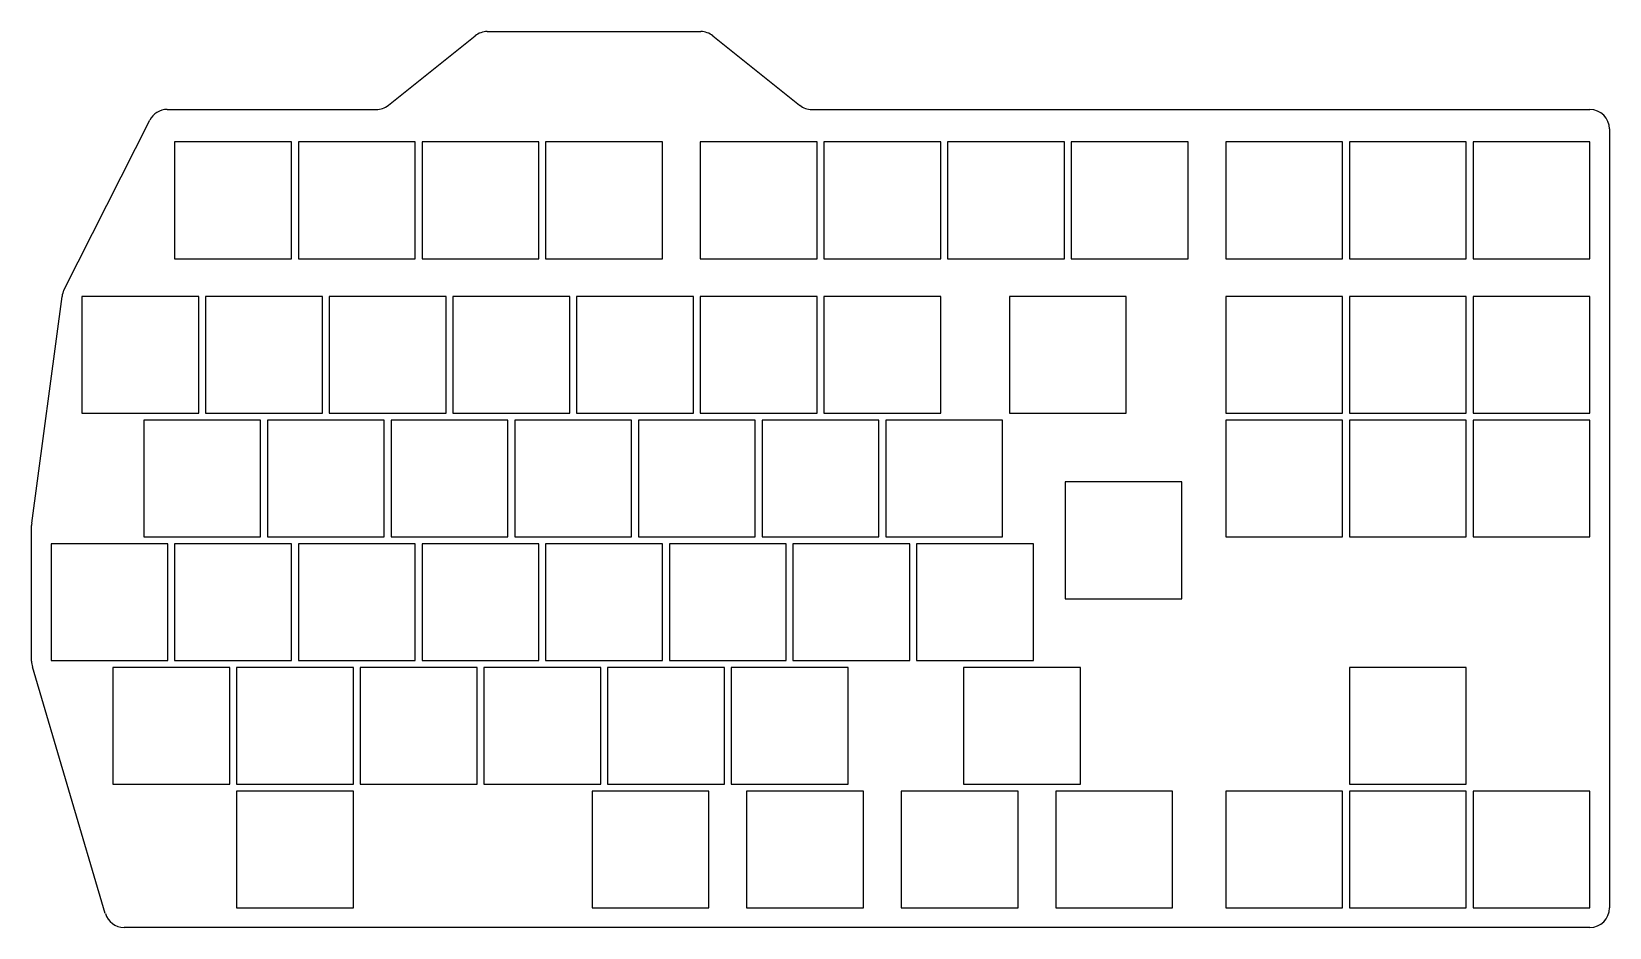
# Model space of a CAD drawing. Header units: millimetres. Extents: x 118 to 361, y -213 to -75.
import ezdxf

# ---------------------------------------------------------------- set-up
doc = ezdxf.new("R2010")
doc.units = ezdxf.units.MM

msp = doc.modelspace()

# ---------------------------------------------------------------- linework, layer by layer
for p, q in [((187.98, -75.19), (220.87, -75.19)), ((172.75, -86.53), (186.1, -75.84)), ((222.75, -75.84), (236.1, -86.53)), ((138.67, -87.19), (170.87, -87.19)), ((237.98, -87.19), (357.85, -87.19)), ((122.77, -115.02), (135.99, -88.83)), ((157.82, -92.19), (139.82, -92.19)), ((139.82, -92.19), (139.82, -110.19)), ((157.82, -110.19), (157.82, -92.19)), ((176.88, -92.19), (158.88, -92.19)), ((158.88, -92.19), (158.88, -110.19)), ((176.88, -110.19), (176.88, -92.19)), ((195.93, -92.19), (177.93, -92.19)), ((177.93, -92.19), (177.93, -110.19)), ((195.93, -110.19), (195.93, -92.19)), ((214.97, -92.19), (196.97, -92.19)), ((196.97, -92.19), (196.97, -110.19)), ((214.97, -110.19), (214.97, -92.19)), ((238.79, -92.19), (220.79, -92.19)), ((220.79, -92.19), (220.79, -110.19)), ((238.79, -110.19), (238.79, -92.19)), ((257.84, -92.19), (239.84, -92.19)), ((239.84, -92.19), (239.84, -110.19)), ((257.84, -110.19), (257.84, -92.19)), ((276.89, -92.19), (258.89, -92.19)), ((258.89, -92.19), (258.89, -110.19)), ((276.89, -110.19), (276.89, -92.19)), ((295.94, -92.19), (277.94, -92.19)), ((277.94, -92.19), (277.94, -110.19)), ((295.94, -110.19), (295.94, -92.19)), ((319.75, -92.19), (301.75, -92.19)), ((301.75, -92.19), (301.75, -110.19)), ((319.75, -110.19), (319.75, -92.19)), ((338.8, -92.19), (320.8, -92.19)), ((320.8, -92.19), (320.8, -110.19)), ((338.8, -110.19), (338.8, -92.19)), ((357.85, -92.19), (339.85, -92.19)), ((339.85, -92.19), (339.85, -110.19)), ((357.85, -110.19), (357.85, -92.19)), ((360.85, -90.19), (360.85, -210.2)), ((139.82, -110.19), (157.82, -110.19)), ((158.88, -110.19), (176.88, -110.19)), ((177.93, -110.19), (195.93, -110.19)), ((196.97, -110.19), (214.97, -110.19)), ((220.79, -110.19), (238.79, -110.19)), ((239.84, -110.19), (257.84, -110.19)), ((258.89, -110.19), (276.89, -110.19)), ((277.94, -110.19), (295.94, -110.19)), ((301.75, -110.19), (319.75, -110.19)), ((320.8, -110.19), (338.8, -110.19)), ((339.85, -110.19), (357.85, -110.19)), ((117.8, -150.9), (122.47, -115.98)), ((125.54, -116), (125.54, -134)), ((143.54, -116), (125.54, -116)), ((143.54, -134), (143.54, -116)), ((144.59, -116), (144.59, -134)), ((162.59, -116), (144.59, -116)), ((162.59, -134), (162.59, -116)), ((163.64, -116), (163.64, -134)), ((181.64, -116), (163.64, -116)), ((181.64, -134), (181.64, -116)), ((182.69, -116), (182.69, -134)), ((200.69, -116), (182.69, -116)), ((200.69, -134), (200.69, -116)), ((201.74, -116), (201.74, -134)), ((219.74, -116), (201.74, -116)), ((219.74, -134), (219.74, -116)), ((220.79, -116), (220.79, -134)), ((238.79, -116), (220.79, -116)), ((238.79, -134), (238.79, -116)), ((239.84, -116), (239.84, -134)), ((257.84, -116), (239.84, -116)), ((257.84, -134), (257.84, -116)), ((268.41, -116), (268.41, -134)), ((286.41, -116), (268.41, -116)), ((286.41, -134), (286.41, -116)), ((319.75, -116), (301.75, -116)), ((301.75, -116), (301.75, -134)), ((319.75, -134), (319.75, -116)), ((338.8, -116), (320.8, -116)), ((320.8, -116), (320.8, -134)), ((338.8, -134), (338.8, -116)), ((357.85, -116), (339.85, -116)), ((339.85, -116), (339.85, -134)), ((357.85, -134), (357.85, -116)), ((125.54, -134), (143.54, -134)), ((135.06, -135.05), (135.06, -153.05)), ((153.06, -135.05), (135.06, -135.05)), ((144.59, -134), (162.59, -134)), ((153.06, -153.05), (153.06, -135.05)), ((154.11, -135.05), (154.11, -153.05)), ((172.11, -135.05), (154.11, -135.05)), ((163.64, -134), (181.64, -134)), ((172.11, -153.05), (172.11, -135.05)), ((173.16, -135.05), (173.16, -153.05)), ((191.16, -135.05), (173.16, -135.05)), ((182.69, -134), (200.69, -134)), ((191.16, -153.05), (191.16, -135.05)), ((192.21, -135.05), (192.21, -153.05)), ((210.21, -135.05), (192.21, -135.05)), ((201.74, -134), (219.74, -134)), ((210.21, -153.05), (210.21, -135.05)), ((211.26, -135.05), (211.26, -153.05)), ((229.26, -135.05), (211.26, -135.05)), ((220.79, -134), (238.79, -134)), ((229.26, -153.05), (229.26, -135.05)), ((230.31, -135.05), (230.31, -153.05)), ((248.31, -135.05), (230.31, -135.05)), ((239.84, -134), (257.84, -134)), ((248.31, -153.05), (248.31, -135.05)), ((249.36, -135.05), (249.36, -153.05)), ((267.36, -135.05), (249.36, -135.05)), ((267.36, -153.05), (267.36, -135.05)), ((268.41, -134), (286.41, -134)), ((301.75, -134), (319.75, -134)), ((319.75, -135.05), (301.75, -135.05)), ((301.75, -135.05), (301.75, -153.05)), ((319.75, -153.05), (319.75, -135.05)), ((320.8, -134), (338.8, -134)), ((338.8, -135.05), (320.8, -135.05)), ((320.8, -135.05), (320.8, -153.05)), ((338.8, -153.05), (338.8, -135.05)), ((339.85, -134), (357.85, -134)), ((357.85, -135.05), (339.85, -135.05)), ((339.85, -135.05), (339.85, -153.05)), ((357.85, -153.05), (357.85, -135.05)), ((294.99, -144.57), (276.99, -144.57)), ((276.99, -144.57), (276.99, -162.57)), ((294.99, -162.57), (294.99, -144.57)), ((117.78, -172.19), (117.78, -151.3)), ((135.06, -153.05), (153.06, -153.05)), ((154.11, -153.05), (172.11, -153.05)), ((173.16, -153.05), (191.16, -153.05)), ((192.21, -153.05), (210.21, -153.05)), ((211.26, -153.05), (229.26, -153.05)), ((230.31, -153.05), (248.31, -153.05)), ((249.36, -153.05), (267.36, -153.05)), ((301.75, -153.05), (319.75, -153.05)), ((320.8, -153.05), (338.8, -153.05)), ((339.85, -153.05), (357.85, -153.05)), ((120.78, -154.1), (120.78, -172.1)), ((138.78, -154.1), (120.78, -154.1)), ((138.78, -172.1), (138.78, -154.1)), ((139.82, -154.1), (139.82, -172.1)), ((157.82, -154.1), (139.82, -154.1)), ((157.82, -172.1), (157.82, -154.1)), ((158.88, -154.1), (158.88, -172.1)), ((176.88, -154.1), (158.88, -154.1)), ((176.88, -172.1), (176.88, -154.1)), ((177.93, -154.1), (177.93, -172.1)), ((195.93, -154.1), (177.93, -154.1)), ((195.93, -172.1), (195.93, -154.1)), ((196.97, -154.1), (196.97, -172.1)), ((214.97, -154.1), (196.97, -154.1)), ((214.97, -172.1), (214.97, -154.1)), ((216.03, -154.1), (216.03, -172.1)), ((234.03, -154.1), (216.03, -154.1)), ((234.03, -172.1), (234.03, -154.1)), ((235.07, -154.1), (235.07, -172.1)), ((253.07, -154.1), (235.07, -154.1)), ((253.07, -172.1), (253.07, -154.1)), ((254.12, -154.1), (254.12, -172.1)), ((272.12, -154.1), (254.12, -154.1)), ((272.12, -172.1), (272.12, -154.1)), ((276.99, -162.57), (294.99, -162.57)), ((120.78, -172.1), (138.78, -172.1)), ((139.82, -172.1), (157.82, -172.1)), ((158.88, -172.1), (176.88, -172.1)), ((177.93, -172.1), (195.93, -172.1)), ((196.97, -172.1), (214.97, -172.1)), ((216.03, -172.1), (234.03, -172.1)), ((235.07, -172.1), (253.07, -172.1)), ((254.12, -172.1), (272.12, -172.1)), ((129.14, -211.05), (117.9, -173.04)), ((130.3, -173.15), (130.3, -191.15)), ((148.3, -173.15), (130.3, -173.15)), ((148.3, -191.15), (148.3, -173.15)), ((149.35, -173.15), (149.35, -191.15)), ((167.35, -173.15), (149.35, -173.15)), ((167.35, -191.15), (167.35, -173.15)), ((168.4, -173.15), (168.4, -191.15)), ((186.4, -173.15), (168.4, -173.15)), ((186.4, -191.15), (186.4, -173.15)), ((187.45, -173.15), (187.45, -191.15)), ((205.45, -173.15), (187.45, -173.15)), ((205.45, -191.15), (205.45, -173.15)), ((206.5, -173.15), (206.5, -191.15)), ((224.5, -173.15), (206.5, -173.15)), ((224.5, -191.15), (224.5, -173.15)), ((225.55, -173.15), (225.55, -191.15)), ((243.55, -173.15), (225.55, -173.15)), ((243.55, -191.15), (243.55, -173.15)), ((261.36, -173.15), (261.36, -191.15)), ((279.36, -173.15), (261.36, -173.15)), ((279.36, -191.15), (279.36, -173.15)), ((338.8, -173.15), (320.8, -173.15)), ((320.8, -173.15), (320.8, -191.15)), ((338.8, -191.15), (338.8, -173.15)), ((130.3, -191.15), (148.3, -191.15)), ((149.35, -191.15), (167.35, -191.15)), ((168.4, -191.15), (186.4, -191.15)), ((187.45, -191.15), (205.45, -191.15)), ((206.5, -191.15), (224.5, -191.15)), ((225.55, -191.15), (243.55, -191.15)), ((261.36, -191.15), (279.36, -191.15)), ((320.8, -191.15), (338.8, -191.15)), ((167.35, -192.2), (149.35, -192.2)), ((149.35, -192.2), (149.35, -210.2)), ((167.35, -210.2), (167.35, -192.2)), ((222.12, -192.2), (204.12, -192.2)), ((204.12, -192.2), (204.12, -210.2)), ((222.12, -210.2), (222.12, -192.2)), ((245.93, -192.2), (227.93, -192.2)), ((227.93, -192.2), (227.93, -210.2)), ((245.93, -210.2), (245.93, -192.2)), ((269.74, -192.2), (251.74, -192.2)), ((251.74, -192.2), (251.74, -210.2)), ((269.74, -210.2), (269.74, -192.2)), ((293.56, -192.2), (275.56, -192.2)), ((275.56, -192.2), (275.56, -210.2)), ((293.56, -210.2), (293.56, -192.2)), ((319.75, -192.2), (301.75, -192.2)), ((301.75, -192.2), (301.75, -210.2)), ((319.75, -210.2), (319.75, -192.2)), ((338.8, -192.2), (320.8, -192.2)), ((320.8, -192.2), (320.8, -210.2)), ((338.8, -210.2), (338.8, -192.2)), ((357.85, -192.2), (339.85, -192.2)), ((339.85, -192.2), (339.85, -210.2)), ((357.85, -210.2), (357.85, -192.2)), ((149.35, -210.2), (167.35, -210.2)), ((204.12, -210.2), (222.12, -210.2)), ((227.93, -210.2), (245.93, -210.2)), ((251.74, -210.2), (269.74, -210.2)), ((275.56, -210.2), (293.56, -210.2)), ((301.75, -210.2), (319.75, -210.2)), ((320.8, -210.2), (338.8, -210.2)), ((339.85, -210.2), (357.85, -210.2)), ((357.85, -213.2), (132.02, -213.2))]:
    msp.add_line(p, q)
for centre, start, end in [((187.98, -78.19), 90, 128.6598), ((220.87, -78.19), 51.3402, 90), ((138.67, -90.19), 90, 153.2025), ((170.87, -84.19), 270, 308.6598), ((237.98, -84.19), 231.3402, 270), ((357.85, -90.19), 0, 90), ((125.44, -116.38), 153.2025, 172.3856), ((120.78, -151.3), 172.3856, 180), ((120.78, -172.19), 180, 196.4755), ((132.02, -210.2), 196.4755, 270), ((357.85, -210.2), 270, 0)]:
    msp.add_arc(centre, 3, start, end)

doc.saveas('drawing.dxf')
